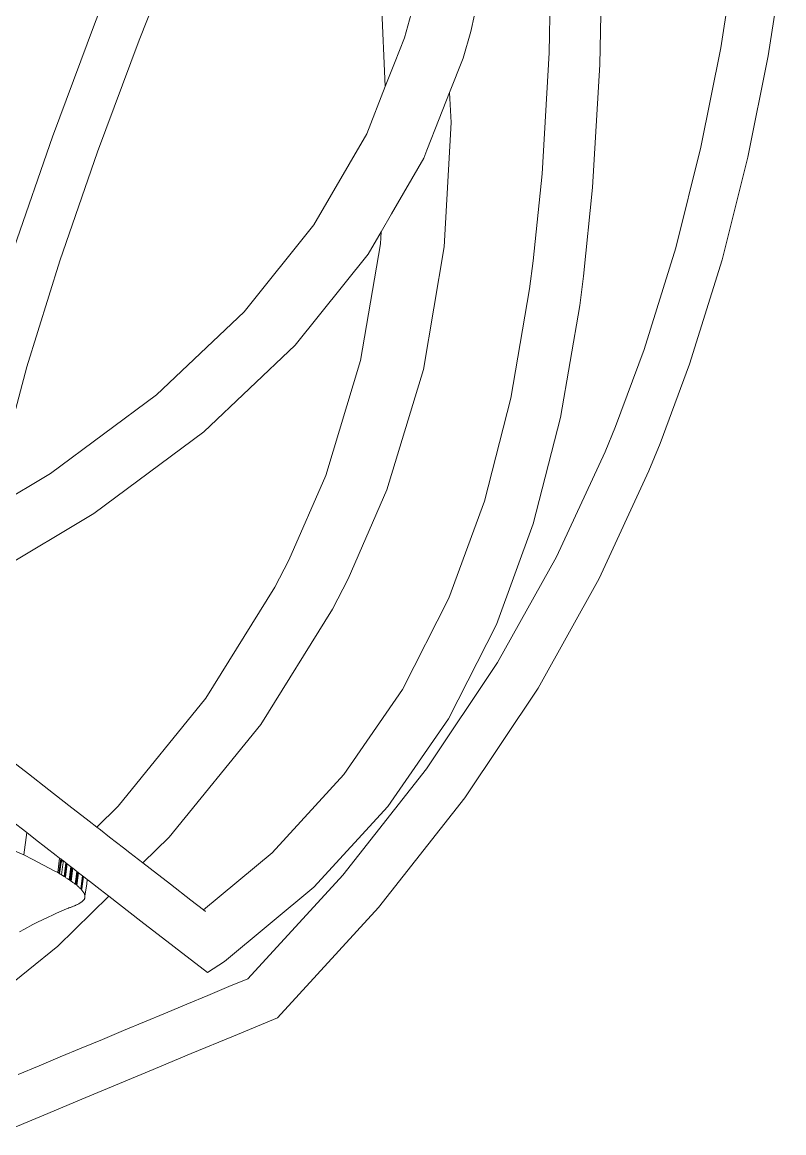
# Model space of a CAD drawing. Header units: millimetres. Extents: x 930469 to 1523124, y -120375 to 411163.
# Drawn here: x 1428961.5 to 1429187.6, y -6111.5 to -5781.7 of the extents above; entities that cross this region are included whole.
import ezdxf

# ---------------------------------------------------------------- set-up
doc = ezdxf.new("R2010")
doc.units = ezdxf.units.MM
doc.layers.add('A-NET THAY', color=8, linetype='Continuous', lineweight=0)
doc.layers.add('COT VACH', color=8, linetype='Continuous', lineweight=0)

# ---------------------------------------------------------------- blocks, each defined once
blk = doc.blocks.new('fgholol')
at = {"layer": 'A-NET THAY', "ltscale": 3}
for p, q in [((1046950.7, 33265.16), (1046963.86, 33299.1)), ((1046963.99, 33260.37), (1046977.06, 33294.1)), ((1047086.41, 33294.18), (1047085.66, 33256.64)), ((1047100.67, 33253.22), (1047101.44, 33291.35)), ((1047062.42, 33262.99), (1047067.49, 33286.48)), ((1047136.65, 33258.1), (1047141.2, 33287.39)), ((1047155.32, 33285.48), (1047150.7, 33255.73)), ((1047035.86, 33271.59), (1047037, 33246.64)), ((1047042.68, 33261.12), (1047044.72, 33268.19)), ((1046938.23, 33231.67), (1046950.7, 33265.16)), ((1047060.13, 33255.08), (1047062.42, 33262.99)), ((1046951.64, 33227.21), (1046963.99, 33260.37)), ((1047039.72, 33253.59), (1047042.68, 33261.12)), ((1047056.13, 33244.88), (1047060.13, 33255.08)), ((1047085.66, 33256.64), (1047083.55, 33220.69)), ((1047130.74, 33228.59), (1047136.65, 33258.1)), ((1047150.7, 33255.73), (1047144.67, 33225.66)), ((1047037, 33246.64), (1047039.72, 33253.59)), ((1047098.52, 33216.64), (1047100.67, 33253.22)), ((1047031.5, 33232.61), (1047037, 33246.64)), ((1047053.06, 33237.04), (1047056.13, 33244.88)), ((1047056.13, 33244.88), (1047056.54, 33235.94)), ((1047049.4, 33227.71), (1047053.06, 33237.04)), ((1047056.54, 33235.94), (1047054.54, 33198.99)), ((1047015.8, 33205.56), (1047031.5, 33232.61)), ((1046926.85, 33198.82), (1046938.23, 33231.67)), ((1046940.43, 33194.84), (1046951.64, 33227.21)), ((1047038.87, 33208.8), (1047048.47, 33225.35)), ((1047048.47, 33225.35), (1047049.4, 33227.71)), ((1047123.24, 33198.78), (1047130.74, 33228.59)), ((1047144.67, 33225.66), (1047137.01, 33195.15)), ((1047083.55, 33220.69), (1047080.95, 33194.84)), ((1047095.87, 33190.28), (1047098.52, 33216.64)), ((1047035.78, 33203.47), (1047038.87, 33208.8)), ((1046995.13, 33179.74), (1047015.8, 33205.56)), ((1047031.95, 33196.87), (1047035.78, 33203.47)), ((1047035.78, 33203.47), (1047035.59, 33199.96)), ((1047035.59, 33199.96), (1047029.68, 33165.25)), ((1047054.54, 33198.99), (1047048.35, 33162.58)), ((1047010.26, 33169.78), (1047031.95, 33196.87)), ((1047113.85, 33168.57), (1047123.24, 33198.78)), ((1046930.64, 33163.42), (1046940.43, 33194.84)), ((1047080.95, 33194.84), (1047079.88, 33186.6)), ((1047137.01, 33195.15), (1047127.37, 33164.17)), ((1047094.74, 33181.56), (1047095.87, 33190.28)), ((1047079.88, 33186.6), (1047074.31, 33154.12)), ((1046969.14, 33155.1), (1046995.13, 33179.74)), ((1047089.04, 33148.32), (1047094.74, 33181.56)), ((1046983.16, 33144.08), (1047010.26, 33169.78)), ((1047105.34, 33145.63), (1047113.85, 33168.57)), ((1046922.52, 33133.02), (1046930.64, 33163.42)), ((1047029.68, 33165.25), (1047019.34, 33131.15)), ((1047127.37, 33164.17), (1047118.62, 33140.58)), ((1047048.35, 33162.58), (1047037.5, 33126.82)), ((1046937.64, 33131.66), (1046969.14, 33155.1)), ((1047074.31, 33154.12), (1047066.48, 33123.5)), ((1047080.96, 33116.71), (1047089.04, 33148.32)), ((1046950.52, 33119.8), (1046983.16, 33144.08)), ((1047102.25, 33138.1), (1047105.34, 33145.63)), ((1047118.62, 33140.58), (1047115.29, 33132.47)), ((1047087.85, 33106.98), (1047102.25, 33138.1)), ((1046919.84, 33121.03), (1046937.64, 33131.66)), ((1047019.34, 33131.15), (1047008.41, 33105.98)), ((1047115.29, 33132.47), (1047100.48, 33100.47)), ((1047037.5, 33126.82), (1047026.04, 33100.43)), ((1047066.48, 33123.5), (1047055.92, 33094.64)), ((1046915.38, 33098.8), (1046950.52, 33119.8)), ((1047070.03, 33086.87), (1047080.96, 33116.71)), ((1047070.33, 33075.58), (1047087.85, 33106.98)), ((1047008.41, 33105.98), (1047004.28, 33097.95)), ((1047026.04, 33100.43), (1047021.4, 33091.43)), ((1047100.48, 33100.47), (1047082.36, 33067.98)), ((1047004.28, 33097.95), (1046983.73, 33064.99)), ((1047055.92, 33094.64), (1047042.15, 33067.55)), ((1047021.4, 33091.43), (1047000.05, 33057.17)), ((1047055.79, 33058.84), (1047070.03, 33086.87)), ((1047049.26, 33043.96), (1047070.33, 33075.58)), ((1047042.15, 33067.55), (1047024.74, 33042.31)), ((1047082.36, 33067.98), (1047060.6, 33035.32)), ((1046983.73, 33064.99), (1046957.68, 33032.86)), ((1047000.05, 33057.17), (1046972.88, 33023.67)), ((1047037.81, 33032.77), (1047055.79, 33058.84)), ((1046925.05, 33047.13), (1046931.08, 33042.45)), ((1047024.4, 33012.35), (1047049.26, 33043.96)), ((1046931.08, 33042.45), (1046937.1, 33037.76)), ((1047024.74, 33042.31), (1047003.4, 33019.02)), ((1046937.1, 33037.76), (1046943.13, 33033.08)), ((1047060.6, 33035.32), (1047035, 33002.78)), ((1046943.13, 33033.08), (1046949.16, 33028.4)), ((1046957.68, 33032.86), (1046951.38, 33026.68)), ((1047015.83, 33008.79), (1047037.81, 33032.77)), ((1046925.95, 33028.67), (1046930.62, 33025.04)), ((1046949.16, 33028.4), (1046951.38, 33026.68)), ((1046929.74, 33018.48), (1046930.62, 33025.04)), ((1046930.62, 33025.04), (1046933.23, 33023.01)), ((1046951.38, 33026.68), (1046952.44, 33025.86)), ((1046952.44, 33025.86), (1046955.19, 33023.72)), ((1046933.23, 33023.01), (1046939.32, 33018.28)), ((1046955.19, 33023.72), (1046959.3, 33020.53)), ((1046972.88, 33023.67), (1046965.09, 33016.03)), ((1046924.86, 33020.48), (1046929.74, 33018.48)), ((1046929.74, 33018.48), (1046932.43, 33017.02)), ((1046939.32, 33018.28), (1046940.36, 33017.47)), ((1046939.79, 33013.19), (1046940.36, 33017.47)), ((1046940.36, 33017.47), (1046940.71, 33017.21)), ((1046959.3, 33020.53), (1046961.21, 33019.04)), ((1046961.21, 33019.04), (1046965.09, 33016.03)), ((1047003.4, 33019.02), (1046983.06, 33002.08)), ((1046932.43, 33017.02), (1046938.71, 33013.73)), ((1046940.14, 33012.97), (1046940.71, 33017.21)), ((1046940.5, 33014.15), (1046940.79, 33016.3)), ((1046940.71, 33017.21), (1046940.89, 33017.06)), ((1046940.79, 33016.3), (1046940.89, 33017.06)), ((1046941.27, 33016.77), (1046940.79, 33016.3)), ((1046940.89, 33017.06), (1046941.27, 33016.77)), ((1046940.91, 33012.49), (1046941.22, 33014.86)), ((1046941.22, 33014.86), (1046941.46, 33016.62)), ((1046941.27, 33016.77), (1046941.46, 33016.62)), ((1046941.46, 33016.62), (1046942.2, 33016.05)), ((1046941.66, 33012.01), (1046942.2, 33016.05)), ((1046941.86, 33011.88), (1046942.39, 33015.9)), ((1046942.05, 33011.76), (1046942.58, 33015.75)), ((1046942.2, 33016.05), (1046942.39, 33015.9)), ((1046942.39, 33015.9), (1046942.58, 33015.75)), ((1046942.58, 33015.75), (1046943.7, 33014.88)), ((1046943.19, 33011), (1046943.7, 33014.88)), ((1046943.37, 33010.87), (1046943.89, 33014.74)), ((1046943.56, 33010.75), (1046944.07, 33014.59)), ((1046943.7, 33014.88), (1046943.89, 33014.74)), ((1046943.74, 33010.62), (1046944.25, 33014.45)), ((1046943.89, 33014.74), (1046944.07, 33014.59)), ((1046944.07, 33014.59), (1046944.25, 33014.45)), ((1046944.25, 33014.45), (1046945.47, 33013.51)), ((1046965.09, 33016.03), (1046967.24, 33014.36)), ((1046967.24, 33014.36), (1046973.27, 33009.68)), ((1046938.71, 33013.73), (1046939.79, 33013.19)), ((1046939.79, 33013.19), (1046940.14, 33012.97)), ((1046940.14, 33012.97), (1046940.33, 33012.85)), ((1046940.33, 33012.85), (1046940.5, 33014.15)), ((1046940.33, 33012.85), (1046940.52, 33012.73)), ((1046940.91, 33012.49), (1046940.52, 33012.73)), ((1046940.91, 33012.49), (1046941.66, 33012.01)), ((1046941.66, 33012.01), (1046941.86, 33011.88)), ((1046941.86, 33011.88), (1046942.05, 33011.76)), ((1046942.05, 33011.76), (1046942.24, 33011.63)), ((1046942.24, 33011.63), (1046942.43, 33011.51)), ((1046942.43, 33011.51), (1046942.62, 33011.38)), ((1046942.62, 33011.38), (1046942.81, 33011.26)), ((1046942.81, 33011.26), (1046943, 33011.13)), ((1046943, 33011.13), (1046943.19, 33011)), ((1046943.19, 33011), (1046943.37, 33010.87)), ((1046943.37, 33010.87), (1046943.56, 33010.75)), ((1046944.97, 33009.74), (1046945.47, 33013.51)), ((1046945.14, 33009.61), (1046945.64, 33013.37)), ((1046945.31, 33009.48), (1046945.81, 33013.25)), ((1046945.47, 33013.51), (1046945.64, 33013.37)), ((1046945.47, 33009.35), (1046945.97, 33013.12)), ((1046945.64, 33013.37), (1046945.81, 33013.25)), ((1046945.81, 33013.25), (1046945.97, 33013.12)), ((1046945.97, 33013.12), (1046947.14, 33012.21)), ((1046946.62, 33008.32), (1046947.14, 33012.21)), ((1046946.74, 33008.19), (1046947.26, 33012.11)), ((1046946.9, 33008.38), (1046947.39, 33012.02)), ((1046947.14, 33012.21), (1046947.26, 33012.11)), ((1046947.26, 33012.11), (1046947.39, 33012.02)), ((1046947.39, 33012.02), (1046948.56, 33011.11)), ((1046948.39, 33009.84), (1046948.56, 33011.11)), ((1046948.56, 33011.11), (1046949.19, 33010.62)), ((1046996.26, 32981.65), (1047024.4, 33012.35)), ((1046943.56, 33010.75), (1046943.74, 33010.62)), ((1046943.74, 33010.62), (1046943.92, 33010.49)), ((1046943.92, 33010.49), (1046944.1, 33010.37)), ((1046944.1, 33010.37), (1046944.28, 33010.24)), ((1046944.28, 33010.24), (1046944.46, 33010.12)), ((1046944.46, 33010.12), (1046944.64, 33009.99)), ((1046944.64, 33009.99), (1046944.97, 33009.74)), ((1046944.97, 33009.74), (1046945.14, 33009.61)), ((1046945.14, 33009.61), (1046945.31, 33009.48)), ((1046945.31, 33009.48), (1046945.47, 33009.35)), ((1046945.47, 33009.35), (1046945.62, 33009.23)), ((1046945.62, 33009.23), (1046945.78, 33009.1)), ((1046945.78, 33009.1), (1046945.93, 33008.97)), ((1046945.93, 33008.97), (1046946.07, 33008.84)), ((1046946.07, 33008.84), (1046946.22, 33008.71)), ((1046946.22, 33008.71), (1046946.35, 33008.58)), ((1046946.35, 33008.58), (1046946.49, 33008.45)), ((1046946.49, 33008.45), (1046946.62, 33008.32)), ((1046946.62, 33008.32), (1046946.74, 33008.19)), ((1046946.74, 33008.19), (1046946.86, 33008.06)), ((1046946.86, 33008.06), (1046946.9, 33008.38)), ((1046946.86, 33008.06), (1046946.97, 33007.93)), ((1046946.97, 33007.93), (1046947.08, 33007.8)), ((1046947.08, 33007.8), (1046947.16, 33007.69)), ((1046947.16, 33007.69), (1046947.18, 33007.67)), ((1046947.18, 33007.67), (1046947.28, 33007.54)), ((1046947.87, 33006.16), (1046948.39, 33009.84)), ((1046949.19, 33010.62), (1046952.42, 33008.11)), ((1046952.42, 33008.11), (1046954.98, 33006.12)), ((1046973.27, 33009.68), (1046979.3, 33005)), ((1046989.34, 32986.72), (1047015.83, 33008.79)), ((1046954.98, 33006.12), (1046939.84, 32991.27)), ((1046946.77, 33004.35), (1046946.63, 33004.25)), ((1046946.9, 33004.44), (1046946.77, 33004.35)), ((1046947.03, 33004.54), (1046946.9, 33004.44)), ((1046947.15, 33004.64), (1046947.03, 33004.54)), ((1046947.26, 33004.74), (1046947.15, 33004.64)), ((1046947.36, 33004.85), (1046947.26, 33004.74)), ((1046947.28, 33007.54), (1046947.37, 33007.41)), ((1046947.46, 33004.96), (1046947.36, 33004.85)), ((1046947.37, 33007.41), (1046947.45, 33007.29)), ((1046947.45, 33007.29), (1046947.53, 33007.16)), ((1046947.5, 33005.01), (1046947.46, 33004.96)), ((1046947.54, 33005.07), (1046947.5, 33005.01)), ((1046947.53, 33007.16), (1046947.6, 33007.04)), ((1046947.62, 33005.18), (1046947.54, 33005.07)), ((1046947.6, 33007.04), (1046947.66, 33006.91)), ((1046947.69, 33005.3), (1046947.62, 33005.18)), ((1046947.66, 33006.91), (1046947.72, 33006.79)), ((1046947.75, 33005.43), (1046947.69, 33005.3)), ((1046947.72, 33006.79), (1046947.77, 33006.66)), ((1046947.79, 33005.55), (1046947.75, 33005.43)), ((1046947.77, 33006.66), (1046947.8, 33006.54)), ((1046947.83, 33005.67), (1046947.79, 33005.55)), ((1046947.8, 33006.54), (1046947.84, 33006.41)), ((1046947.85, 33005.79), (1046947.83, 33005.67)), ((1046947.84, 33006.41), (1046947.86, 33006.29)), ((1046947.87, 33005.91), (1046947.85, 33005.79)), ((1046947.86, 33006.29), (1046947.87, 33006.16)), ((1046947.87, 33006.16), (1046947.87, 33006.04)), ((1046947.87, 33006.04), (1046947.87, 33005.91)), ((1046964.47, 32998.75), (1046954.98, 33006.12)), ((1046979.3, 33005), (1046983.06, 33002.08)), ((1046939.46, 33001.08), (1046938.04, 33000.43)), ((1046942.35, 33002.39), (1046939.46, 33001.08)), ((1046942.68, 33002.5), (1046942.35, 33002.39)), ((1046942.85, 33002.56), (1046942.68, 33002.5)), ((1046943.03, 33002.62), (1046942.85, 33002.56)), ((1046943.1, 33002.65), (1046943.03, 33002.62)), ((1046943.21, 33002.69), (1046943.1, 33002.65)), ((1046943.39, 33002.75), (1046943.21, 33002.69)), ((1046943.57, 33002.82), (1046943.39, 33002.75)), ((1046943.76, 33002.89), (1046943.57, 33002.82)), ((1046943.94, 33002.96), (1046943.76, 33002.89)), ((1046944.12, 33003.03), (1046943.94, 33002.96)), ((1046944.3, 33003.1), (1046944.12, 33003.03)), ((1046944.48, 33003.17), (1046944.3, 33003.1)), ((1046944.66, 33003.25), (1046944.48, 33003.17)), ((1046944.84, 33003.32), (1046944.66, 33003.25)), ((1046945.02, 33003.4), (1046944.84, 33003.32)), ((1046945.19, 33003.48), (1046945.02, 33003.4)), ((1046945.37, 33003.56), (1046945.19, 33003.48)), ((1046945.54, 33003.64), (1046945.37, 33003.56)), ((1046945.7, 33003.72), (1046945.54, 33003.64)), ((1046945.87, 33003.81), (1046945.7, 33003.72)), ((1046946.03, 33003.89), (1046945.87, 33003.81)), ((1046946.19, 33003.98), (1046946.03, 33003.89)), ((1046946.34, 33004.07), (1046946.19, 33003.98)), ((1046946.49, 33004.16), (1046946.34, 33004.07)), ((1046946.63, 33004.25), (1046946.49, 33004.16)), ((1046983.06, 33002.08), (1046983.68, 33001.59)), ((1047035, 33002.78), (1047005.01, 32970.06)), ((1046932.35, 32997.74), (1046929.88, 32996.32)), ((1046933.22, 32998.14), (1046932.35, 32997.74)), ((1046933.61, 32998.33), (1046933.22, 32998.14)), ((1046937.11, 33000.04), (1046933.61, 32998.33)), ((1046938.04, 33000.43), (1046937.11, 33000.04)), ((1046984.2, 32983.44), (1046964.47, 32998.75)), ((1046929.88, 32996.32), (1046928.47, 32995.54)), ((1046939.84, 32991.27), (1046906.76, 32964.87)), ((1046984.2, 32983.44), (1046989.34, 32986.72)), ((1046990.58, 32979.28), (1046996.26, 32981.65)), ((1046984.32, 32976.67), (1046990.58, 32979.28)), ((1046978.07, 32974.06), (1046984.32, 32976.67)), ((1046965.55, 32968.83), (1046971.81, 32971.44)), ((1046971.81, 32971.44), (1046978.07, 32974.06)), ((1046959.3, 32966.22), (1046965.55, 32968.83)), ((1047005.01, 32970.06), (1046991.93, 32964.6)), ((1046953.04, 32963.61), (1046959.3, 32966.22)), ((1046946.79, 32961), (1046953.04, 32963.61)), ((1046991.93, 32964.6), (1046979.42, 32959.38)), ((1046934.28, 32955.78), (1046940.53, 32958.39)), ((1046940.53, 32958.39), (1046946.79, 32961)), ((1046979.42, 32959.38), (1046966.91, 32954.15)), ((1046928.02, 32953.16), (1046934.28, 32955.78)), ((1046948.14, 32946.32), (1046966.91, 32954.15)), ((1046948.14, 32946.32), (1046935.63, 32941.1)), ((1046935.63, 32941.1), (1046923.12, 32935.87))]:
    blk.add_line(p, q, dxfattribs=at)

msp = doc.modelspace()

# ---------------------------------------------------------------- block references
at = {"layer": 'COT VACH'}
msp.add_blockref('fgholol', (382032.3, -39047.4), dxfattribs=at)

doc.saveas('drawing.dxf')
